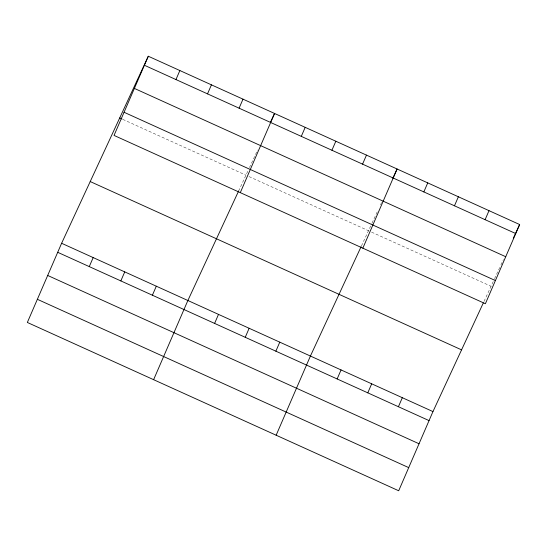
<?xml version="1.0" encoding="UTF-8"?>
<svg xmlns="http://www.w3.org/2000/svg" width="547" height="547" viewBox="0 0 547 547"><rect width="100%" height="100%" fill="white"/><g stroke="black" fill="none" stroke-linecap="round" stroke-linejoin="round"><path stroke-width="0.41" stroke-dasharray="2.73 2.05" d="M238.588 191.081L248.071 170.609M249.487 167.567L257.61 150.035M361.478 245.87L371.68 223.867M372.028 223.108L378.032 210.151M380.507 204.817L381.567 202.534M484.027 301.411L494.221 279.408M494.577 278.649L500.58 265.692M500.929 264.933L503.404 259.599M122.774 119.355L245.952 175.184M249.015 176.572L370.798 231.764M371.563 232.113L491.042 286.266"/><path stroke-width="0.82" d="M148.305 56.238L114.043 135.417L485.387 303.722L519.65 224.543L148.305 56.238L61.613 243.278L27.35 322.457L398.695 490.762L432.957 411.583L483.322 302.922M89.27 266.608L93.181 257.582M175.963 79.568L179.867 70.542M120.839 280.912L124.743 271.893M207.525 93.872L211.429 84.847M152.401 295.223L156.305 286.197M239.094 108.176L242.998 99.157M153.611 379.68L187.874 300.501L238.588 191.081M240.297 192.64L274.56 113.461L270.321 122.603M214.602 323.414L218.506 314.388M301.294 136.367L305.199 127.348M245.241 337.301L249.145 328.275M331.926 150.254L335.831 141.229M275.873 351.181L279.777 342.155M362.565 164.141L366.469 155.116M276.153 435.221L310.416 356.042L361.129 246.622M362.839 248.181L397.108 169.002L392.869 178.144M337.15 378.955L341.055 369.929M423.836 191.915L427.74 182.889M367.782 392.842L371.687 383.816M454.475 205.795L458.379 196.77M398.421 406.722L402.325 397.703M485.107 219.682L489.011 210.657M513.291 238.26L519.65 224.543M144.401 65.257L515.746 233.569M134.377 88.409L505.729 256.721M124.06 112.265L495.404 280.57M119.697 117.961L122.008 119.007M90.221 181.556L461.565 349.861M61.613 243.278L432.957 411.583M57.709 252.304L429.053 420.609M47.692 275.456L419.036 443.761M37.367 299.305L408.712 467.617"/></g></svg>
